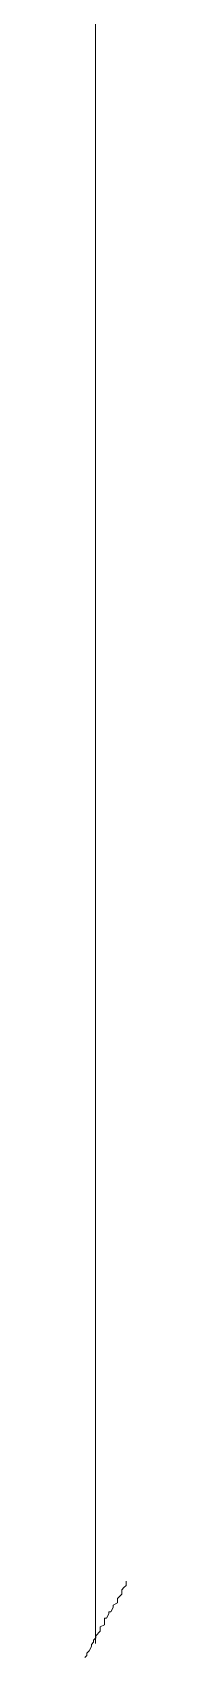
# Model space of a CAD drawing. Header units: millimetres. Extents: x 5194 to 16594, y 329 to 7592.
# Drawn here: x 10748.26 to 10748.69, y 3890.52 to 3907.27 of the extents above; entities that cross this region are included whole.
import ezdxf

# ---------------------------------------------------------------- set-up
doc = ezdxf.new("R2010")
doc.units = ezdxf.units.MM
doc.header["$MEASUREMENT"] = 0
doc.layers.add('PDF_Geometry', color=7, linetype='Continuous', true_color=0x231f20)

msp = doc.modelspace()

# ---------------------------------------------------------------- linework, layer by layer
at = {"layer": 'PDF_Geometry', "color": 0, "lineweight": 9}
for p, q in [((10748.371, 3941.267), (10748.371, 3890.666)), ((10748.643, 3891.219), (10748.665, 3891.242)), ((10748.665, 3891.242), (10748.688, 3891.264)), ((10748.688, 3891.264), (10748.688, 3891.309)), ((10748.553, 3891.062), (10748.598, 3891.084)), ((10748.553, 3891.039), (10748.553, 3891.062)), ((10748.598, 3891.129), (10748.643, 3891.174)), ((10748.598, 3891.084), (10748.598, 3891.129)), ((10748.643, 3891.174), (10748.643, 3891.219)), ((10748.463, 3890.882), (10748.463, 3890.927)), ((10748.463, 3890.927), (10748.485, 3890.927)), ((10748.485, 3890.927), (10748.508, 3890.972)), ((10748.508, 3890.972), (10748.508, 3890.994)), ((10748.508, 3890.994), (10748.53, 3890.994)), ((10748.53, 3890.994), (10748.553, 3891.039)), ((10748.373, 3890.747), (10748.418, 3890.792)), ((10748.373, 3890.724), (10748.373, 3890.747)), ((10748.418, 3890.837), (10748.463, 3890.859)), ((10748.418, 3890.814), (10748.418, 3890.837)), ((10748.418, 3890.792), (10748.418, 3890.814)), ((10748.463, 3890.859), (10748.463, 3890.882)), ((10748.283, 3890.567), (10748.305, 3890.589)), ((10748.283, 3890.544), (10748.283, 3890.567)), ((10748.305, 3890.589), (10748.328, 3890.634)), ((10748.328, 3890.657), (10748.35, 3890.679)), ((10748.328, 3890.634), (10748.328, 3890.657)), ((10748.35, 3890.702), (10748.373, 3890.724)), ((10748.35, 3890.679), (10748.35, 3890.702)), ((10748.26, 3890.522), (10748.283, 3890.544))]:
    msp.add_line(p, q, dxfattribs=at)

doc.saveas('drawing.dxf')
